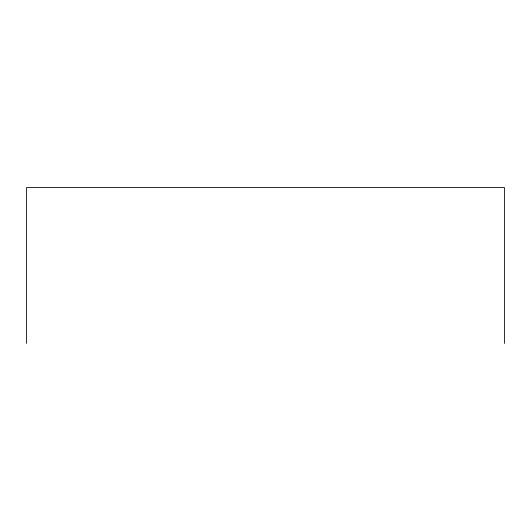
<?xml version="1.0" encoding="UTF-8"?>
<svg xmlns="http://www.w3.org/2000/svg" width="531" height="531" viewBox="0 0 531 531"><rect width="100%" height="100%" fill="white"/><g stroke="black" fill="none" stroke-linecap="round" stroke-linejoin="round"><path stroke-width="0.8" d="M504.45 343.438L504.45 187.562L26.55 187.562L26.55 343.438"/></g></svg>
